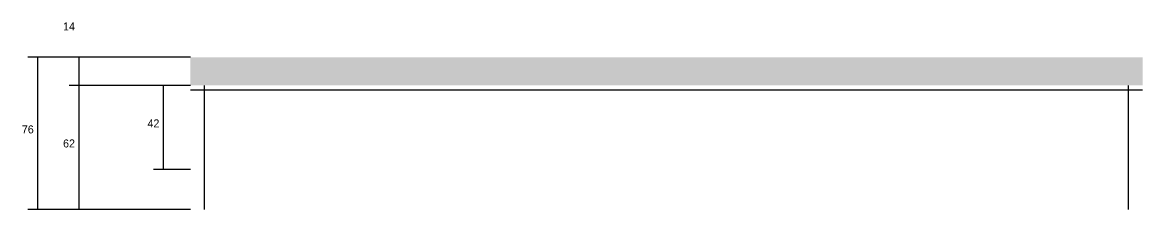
# Model space of a CAD drawing. Header units: metres. Extents: x 2043 to 4638, y -3332 to -2117.
# Drawn here: x 3670 to 4230, y -3332 to -3239 of the extents above; entities that cross this region are included whole.
import ezdxf

# ---------------------------------------------------------------- set-up
doc = ezdxf.new("R2010")
doc.units = ezdxf.units.M
doc.layers.add('COTA', color=241, linetype='Continuous')
doc.layers.add('SARR_2.2x7', color=40, linetype='Continuous')

msp = doc.modelspace()

# ---------------------------------------------------------------- hatches: boundary and pattern name
at = {"layer": 'COTA'}
h = msp.add_hatch(dxfattribs=at)
h.set_pattern_fill('AR-CONC', scale=0.03)
h.paths.add_polyline_path([(3754, -3256.4), (3754, -3270.4), (4230, -3270.4), (4230, -3256.4)])

# ---------------------------------------------------------------- linework, layer by layer
for p, q in [((3754, -3256.4), (3672.7, -3256.4)), ((3677.7, -3332.4), (3677.7, -3256.4)), ((3754, -3256.4), (3693.3, -3256.4)), ((3698.3, -3270.4), (3698.3, -3256.4)), ((3754, -3270.4), (3693.3, -3270.4)), ((3754, -3270.4), (3693.3, -3270.4)), ((3698.3, -3332.4), (3698.3, -3270.4)), ((3754, -3270.4), (3735.5, -3270.4)), ((3740.5, -3312.4), (3740.5, -3270.4)), ((3754, -3312.4), (3735.5, -3312.4)), ((3754, -3332.4), (3672.7, -3332.4)), ((3754, -3332.4), (3693.3, -3332.4))]:
    msp.add_line(p, q, dxfattribs=at)
at = {"layer": 'SARR_2.2x7'}
for p, q in [((3761, -3332.4), (3761, -3270.4)), ((4223, -3332.4), (4223, -3270.4)), ((3754, -3272.6), (3998, -3272.6)), ((3998, -3272.6), (4230, -3272.6))]:
    msp.add_line(p, q, dxfattribs=at)

# ---------------------------------------------------------------- texts
at = {"layer": 'COTA'}
for s, p in [('14', (3690.3, -3243)), ('42', (3732.5, -3291.4)), ('76', (3669.7, -3294.4)), ('62', (3690.3, -3301.4))]:
    msp.add_text(s, height=4, dxfattribs=at).set_placement(p)

doc.saveas('drawing.dxf')
